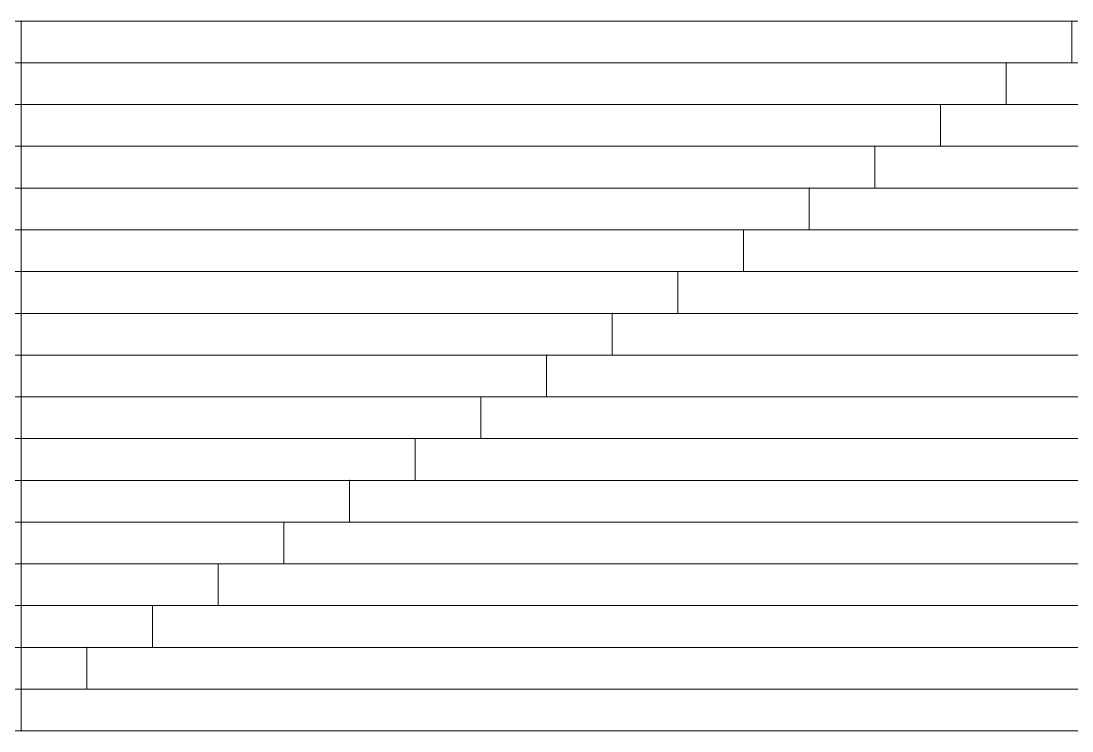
# Model space of a CAD drawing. Header units: inches. Extents: x 94382 to 101671, y 6219 to 10323.
# Drawn here: x 101510.6 to 101670.6, y 8921.2 to 9029.2 of the extents above; entities that cross this region are included whole.
import ezdxf

# ---------------------------------------------------------------- set-up
doc = ezdxf.new("R2010")
doc.units = ezdxf.units.IN
doc.header["$MEASUREMENT"] = 0
doc.layers.add('DIM-2', color=4, linetype='Continuous', lineweight=20)

msp = doc.modelspace()

# ---------------------------------------------------------------- linework, layer by layer
at = {"layer": 'DIM-2'}
for p, q in [((101510.56, 9029.21), (101510.56, 8921.21)), ((101670.56, 9022.85), (101670.56, 9029.21)), ((101660.56, 9016.5), (101660.56, 9022.85)), ((101660.56, 9022.85), (101670.56, 9022.85)), ((101650.56, 9010.15), (101650.56, 9016.5)), ((101650.56, 9016.5), (101660.56, 9016.5)), ((101640.56, 9003.8), (101640.56, 9010.15)), ((101640.56, 9010.15), (101650.56, 9010.15)), ((101630.56, 8997.44), (101630.56, 9003.8)), ((101630.56, 9003.8), (101640.56, 9003.8)), ((101620.56, 8991.09), (101620.56, 8997.44)), ((101620.56, 8997.44), (101630.56, 8997.44)), ((101610.56, 8984.74), (101610.56, 8991.09)), ((101610.56, 8991.09), (101620.56, 8991.09)), ((101600.56, 8978.38), (101600.56, 8984.74)), ((101600.56, 8984.74), (101610.56, 8984.74)), ((101590.56, 8972.03), (101590.56, 8978.38)), ((101590.56, 8978.38), (101600.56, 8978.38)), ((101580.56, 8965.68), (101580.56, 8972.03)), ((101580.56, 8972.03), (101590.56, 8972.03)), ((101570.56, 8959.32), (101570.56, 8965.68)), ((101570.56, 8965.68), (101580.56, 8965.68)), ((101560.56, 8952.97), (101560.56, 8959.32)), ((101560.56, 8959.32), (101570.56, 8959.32)), ((101550.56, 8946.62), (101550.56, 8952.97)), ((101550.56, 8952.97), (101560.56, 8952.97)), ((101540.56, 8940.27), (101540.56, 8946.62)), ((101540.56, 8946.62), (101550.56, 8946.62)), ((101530.56, 8933.91), (101530.56, 8940.27)), ((101530.56, 8940.27), (101540.56, 8940.27)), ((101520.56, 8927.56), (101520.56, 8933.91)), ((101520.56, 8933.91), (101530.56, 8933.91)), ((101510.56, 8921.21), (101510.56, 8927.56)), ((101510.56, 8927.56), (101520.56, 8927.56))]:
    msp.add_line(p, q, dxfattribs=at)
for p, direction in [((100519.83, 7766.48), (0, 1)), ((100689.83, 7766.48), (0, 1)), ((100837.11, 7766.48), (0, 1)), ((100847.44, 7929.48), (0, 1)), ((100855.78, 8072.48), (0, 1)), ((100863.71, 8208.48), (0, 1)), ((101510.56, 9029.21), (1, 0)), ((101510.56, 9022.85), (1, 0)), ((101510.56, 9016.5), (1, 0)), ((101510.56, 9010.15), (1, 0)), ((101510.56, 9003.8), (1, 0)), ((101510.56, 8997.44), (1, 0)), ((101510.56, 8991.09), (1, 0)), ((101510.56, 8984.74), (1, 0)), ((101510.56, 8978.38), (1, 0)), ((101510.56, 8972.03), (1, 0)), ((101510.56, 8965.68), (1, 0)), ((101510.56, 8959.32), (1, 0)), ((101510.56, 8952.97), (1, 0)), ((101510.56, 8946.62), (1, 0)), ((101510.56, 8940.27), (1, 0)), ((101510.56, 8933.91), (1, 0)), ((101510.56, 8927.56), (1, 0)), ((101510.56, 8921.21), (1, 0))]:
    msp.add_xline(p, direction, dxfattribs=at)
for p in [(101510.56, 9022.85), (101660.56, 9022.85), (101510.56, 9016.5), (101650.56, 9016.5), (101510.56, 9010.15), (101640.56, 9010.15), (101510.56, 9003.8), (101630.56, 9003.8), (101510.56, 8997.44), (101620.56, 8997.44), (101510.56, 8991.09), (101610.56, 8991.09), (101510.56, 8984.74), (101600.56, 8984.74), (101510.56, 8978.38), (101590.56, 8978.38), (101510.56, 8972.03), (101580.56, 8972.03), (101510.56, 8965.68), (101570.56, 8965.68), (101510.56, 8959.32), (101560.56, 8959.32), (101510.56, 8952.97), (101550.56, 8952.97), (101510.56, 8946.62), (101540.56, 8946.62), (101510.56, 8940.27), (101530.56, 8940.27), (101510.56, 8933.91), (101520.56, 8933.91), (101510.56, 8927.56)]:
    msp.add_point(p, dxfattribs=at)

doc.saveas('drawing.dxf')
